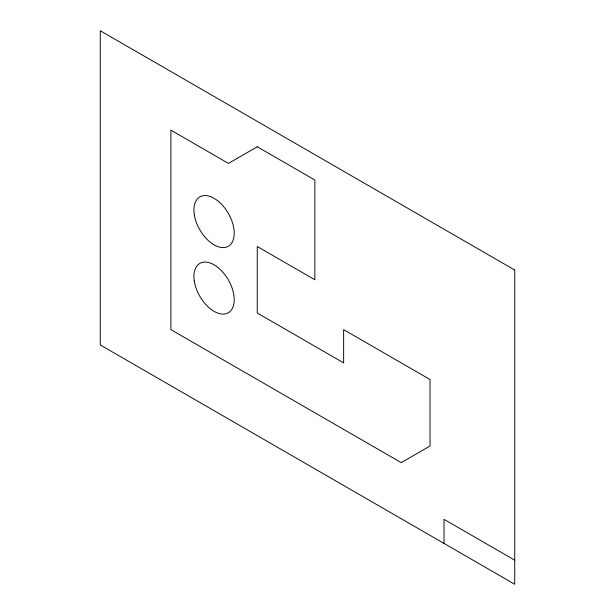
<?xml version="1.0" encoding="UTF-8"?>
<svg xmlns="http://www.w3.org/2000/svg" width="615" height="615" viewBox="0 0 615 615"><rect width="100%" height="100%" fill="white"/><g stroke="black" fill="none" stroke-linecap="round" stroke-linejoin="round"><path stroke-width="0.92" d="M514.732 560.165L444.03 519.344L444.03 543.429M257.262 146.77L228.465 163.398L170.878 130.149L170.878 329.64L401.226 462.634L430.023 446.013L430.023 379.509L343.639 329.64L343.639 362.888L257.262 313.02L257.262 246.515L314.849 279.764L314.849 180.018L257.262 146.77M514.732 270.039L100.268 30.75L100.268 344.961L514.732 584.25L514.732 270.039M194.279 281.055A28.505 16.459 60 0 0 227.266 313.289A28.505 16.459 60 0 0 220.662 269.893A28.505 16.459 60 0 0 194.279 281.055M194.279 214.558A28.505 16.459 60 0 0 227.266 246.792A28.505 16.459 60 0 0 220.662 203.396A28.505 16.459 60 0 0 194.279 214.558"/></g></svg>
